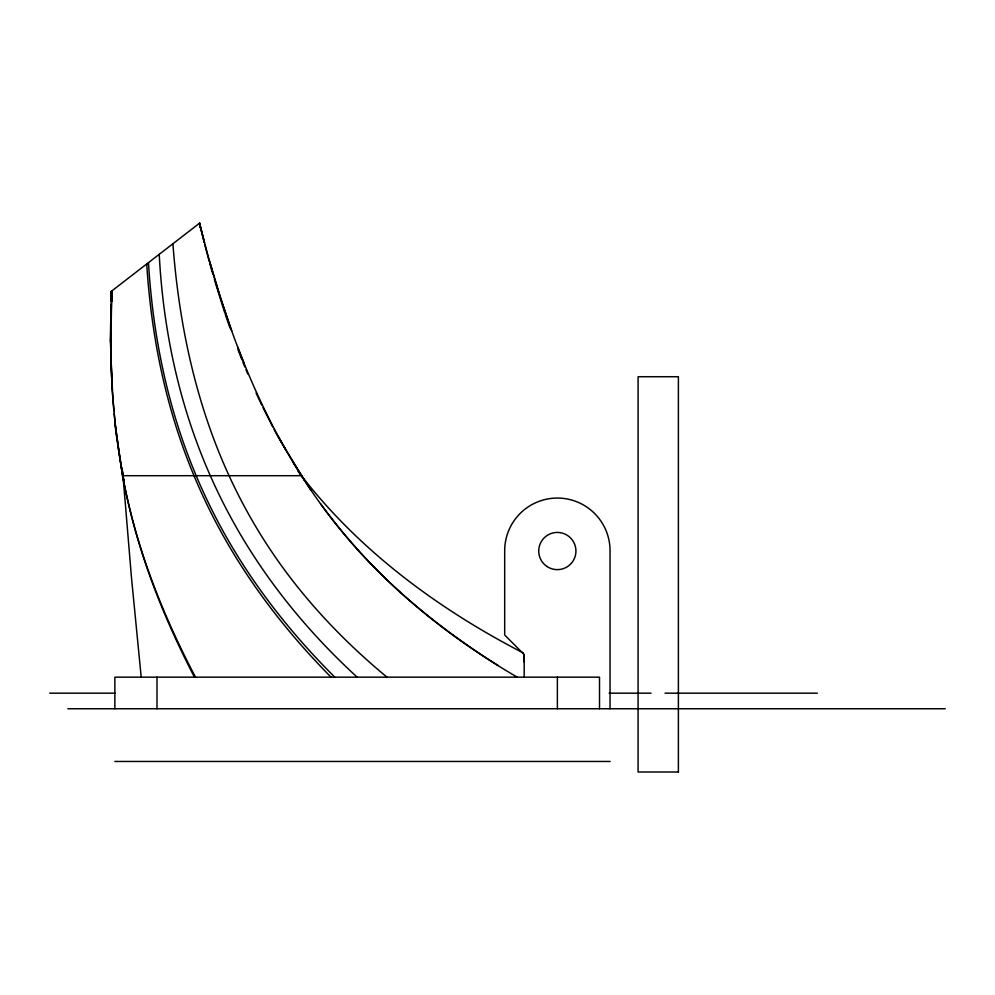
<?xml version="1.0" encoding="UTF-8"?>
<svg xmlns="http://www.w3.org/2000/svg" width="995" height="995" viewBox="0 0 995 995"><rect width="100%" height="100%" fill="white"/><g stroke="black" fill="none" stroke-linecap="round" stroke-linejoin="round"><path stroke-width="1.49" d="M524.191 677.172L524.191 654.536L504.689 635.034L504.689 550.745A52.685 52.685 0 0 1 557.374 498.06A52.685 52.685 0 0 1 610.047 550.745L610.047 708.751M111.365 291.286L111.017 301.361L111.378 291.274L111.888 301.435M111.689 291.037L110.594 341.372L112.012 388.261M111.751 290.988L110.719 353.399L112.932 399.642M110.992 291.572L199.784 223.004M112 388.249L115.955 432.688L122.547 475.697L301.398 475.697C359.991 551.354 438.72 609.214 523.208 652.931M49.75 693.179L115.01 693.179M609.102 693.179L651.053 693.179M665.033 693.179L817.305 693.179M67.884 708.751L945.25 708.751M114.86 761.461L610.134 761.461M678.403 771.996L638.081 771.996L638.093 376.719L678.391 376.719L678.391 771.996M517.226 677.172C455.984 641.427 399.182 597.261 352.379 543.767A529.439 482.824 69.2 0 1 320.514 503.769C260.081 420.512 224.099 322.343 199.547 223.178M498.035 665.468C444.317 631.763 394.294 591.615 352.466 543.767A529.203 483.097 69.2 0 1 320.552 503.769M387.03 677.172C340.613 638.877 299.147 594.301 266.399 543.718A496.99 446.593 78.5 0 1 229.049 475.697C195.605 402.888 178.851 323.375 172.906 243.763M357.18 677.172C306.808 631.041 263.202 577.224 230.629 517.089A507.836 441.059 77.2 0 1 190.343 423.945C172.197 369.195 162.235 311.883 159.225 254.322M334.817 677.172C287.12 629.698 245.591 575.645 214.82 515.671A511.02 442.501 78 0 1 196.177 475.697A510.522 442.078 78 0 1 182.073 438.671C162.633 381.943 152.086 322.417 148.466 262.63M331.049 677.172C283.873 629.462 242.792 575.359 212.358 515.447A512.164 442.041 78 0 1 194 475.697A511.865 441.792 78 0 1 180.107 438.919C160.916 382.515 150.456 323.375 146.725 263.974M297.953 471.095L300.527 474.553M304.557 480.423L278.177 437.029M310.788 489.888L293.301 462.687M277.941 435.798L285.49 449.392M272.779 426.942L262.978 407.651M274.123 429.467L277.481 435.785M195.517 677.172C167.782 624.499 144.76 569.078 130.382 511.219A434.628 292.555 84.3 0 1 122.609 475.697L114.736 421.756M194.46 677.172C167.098 624.425 144.412 569.016 130.233 511.219A438.496 293.425 84.4 0 1 122.547 475.697M256.101 393.062L261.722 404.99M243.078 362.765L244.82 366.956M245.989 369.742L247.73 373.921M237.668 347.031L243.837 362.777M238.041 349.879L241.959 359.904M231.698 330.837L220.305 297.07L209.597 261.262M225.218 314.196L230.007 328.064M224.758 312.778L214.335 279.471M209.584 262.705L212.756 273.874M204.597 244.024L209.186 261.312M204.497 242.519L199.56 223.166L200.157 227.606M199.435 223.266L204.224 242.593M119.263 454.342L121.017 465.038M118.803 451.257L115.159 423.173M141.203 677.172L131.415 576.913L123.119 477.115M114.164 413.547L114.972 421.818M113.069 401.035L113.878 410.786M122.696 471.419L122.907 474.267M111.527 376.918L110.507 341.571L110.918 304.246L110.532 341.571M599.512 708.751L599.512 677.172L114.86 677.172L114.86 708.751M557.374 677.172L557.374 708.751M524.191 654.536L524.191 662.011M156.999 677.172L156.999 708.751M122.945 475.697L121.29 466.568L122.945 475.697M123.218 477.177A495.274 364.07 87.4 0 0 123.803 480.15A493.731 363.411 87.4 0 1 123.231 477.177M546.877 566.429A18.619 18.619 0 0 0 575.894 552.387A18.619 18.619 0 0 0 549.228 534.278A18.619 18.619 0 0 0 546.877 566.429"/></g></svg>
